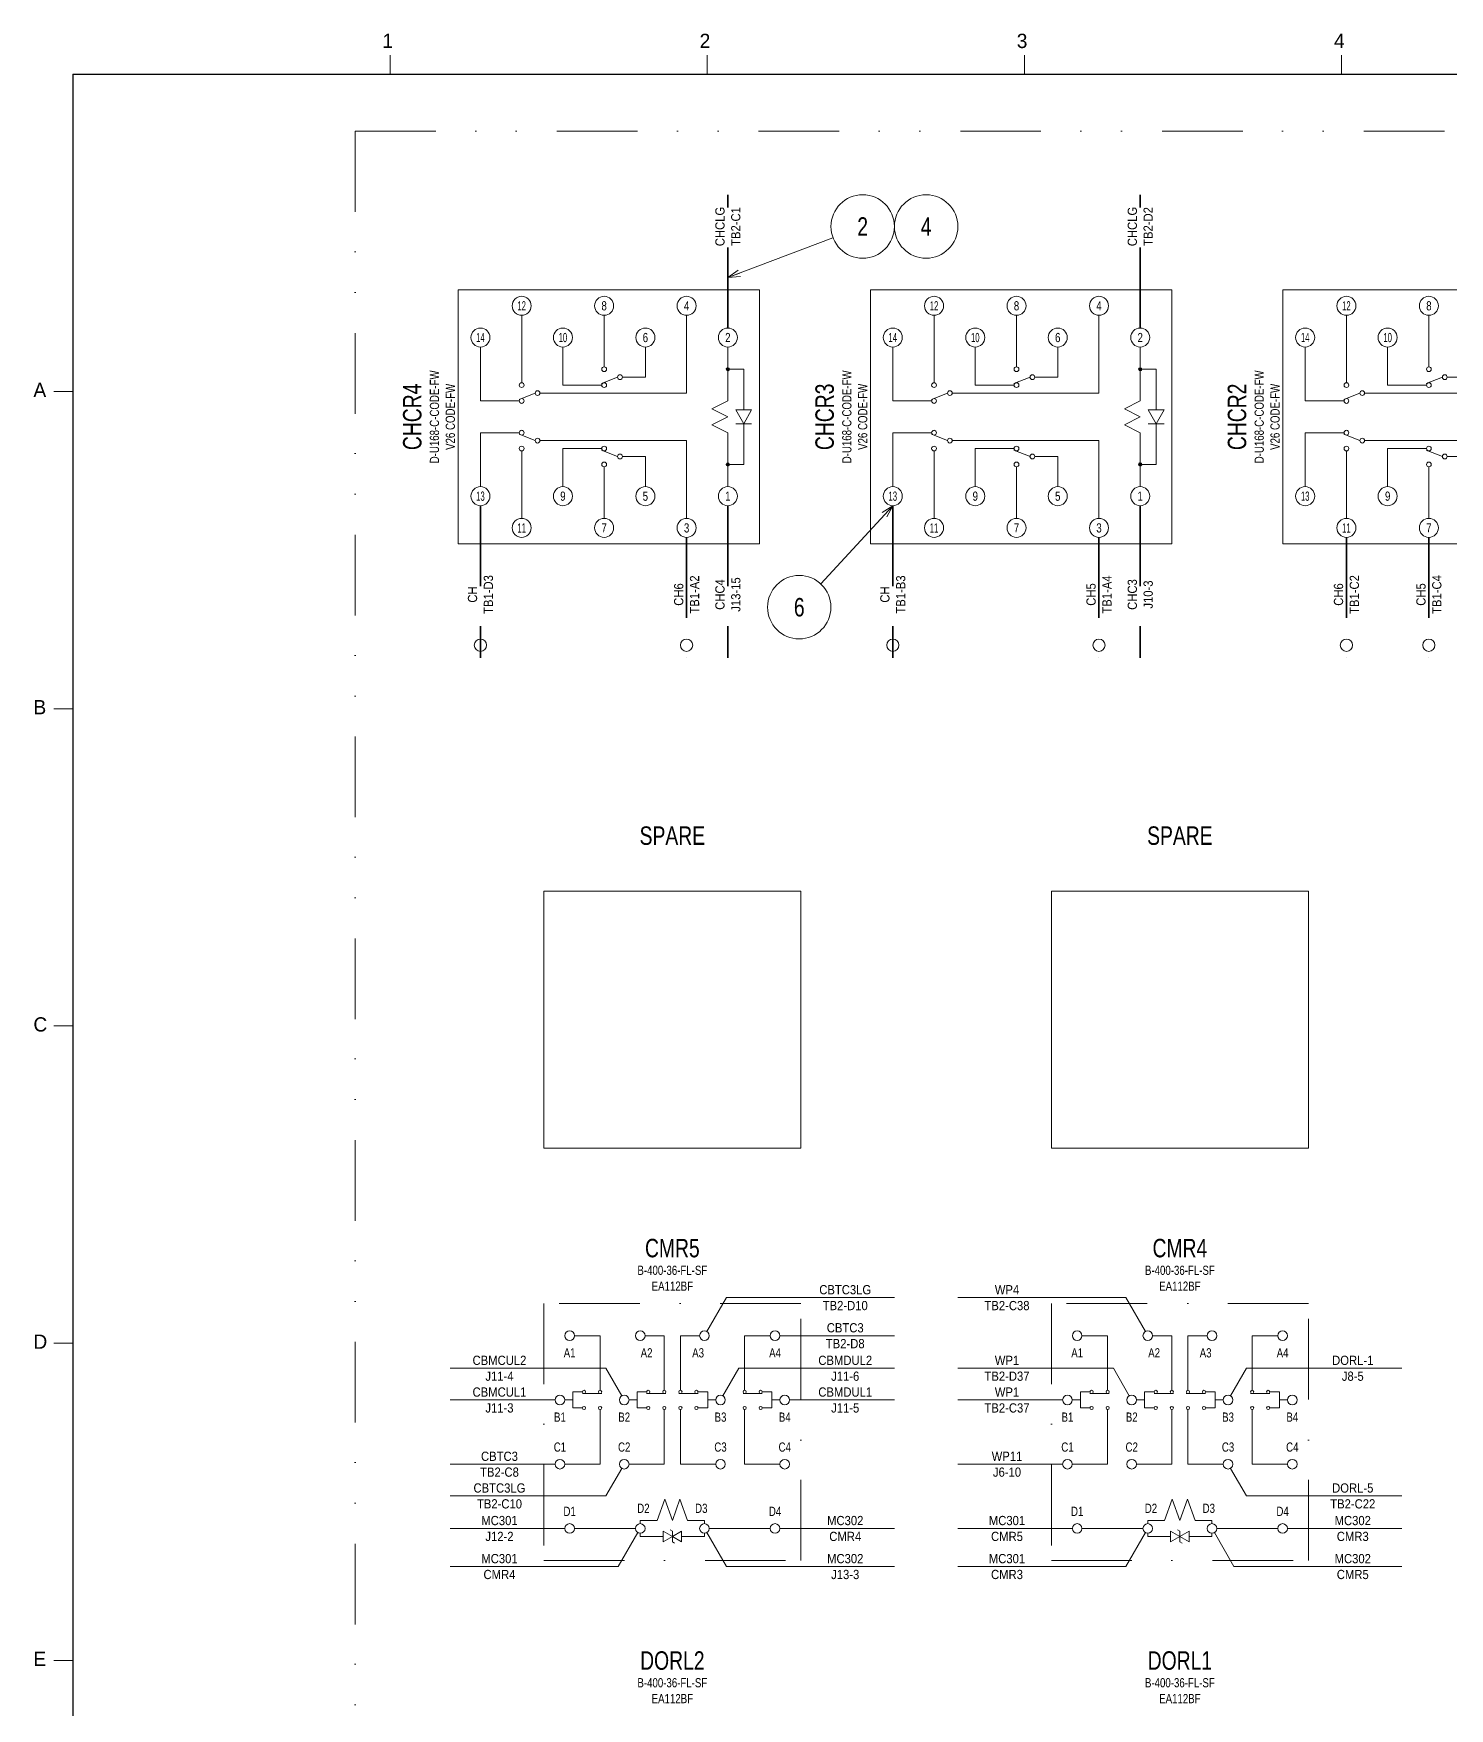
# Model space of a CAD drawing. Header units: millimetres. Extents: x 10 to 821, y 12 to 580.
# Drawn here: x 29.3 to 252.5, y 316.4 to 580.4 of the extents above; entities that cross this region are included whole.
import ezdxf
from ezdxf.enums import TextEntityAlignment as Align

# ---------------------------------------------------------------- set-up
doc = ezdxf.new("R2010")
doc.units = ezdxf.units.MM
for name, pattern in [('DASHDOT', [25.3, 12.7, -6.3, 0, -6.3]), ('DASHED', [19, 12.7, -6.3]), ('DIVIDE', [31.6, 12.7, -6.3, 0, -6.3, 0, -6.3])]:
    doc.linetypes.add(name, pattern=pattern)
for name, color, linetype in [('GR1_02', 7, 'Continuous'), ('GR1_03', 7, 'Continuous'), ('GR1_04', 7, 'Continuous'), ('GR1_14', 7, 'Continuous'), ('GR1_15', 7, 'Continuous'), ('図面枠B6M', 7, 'Continuous')]:
    doc.layers.add(name, color=color, linetype=linetype)
doc.styles.add('HG丸ｺﾞｼｯｸM-PRO', font='')
doc.styles.get('HG丸ｺﾞｼｯｸM-PRO').set_extended_font_data('HG丸ｺﾞｼｯｸM-PRO')
pattern_1 = [(45, (0, 0), (-0.106066017, 0.106066017), [])]

# ---------------------------------------------------------------- blocks, each defined once
blk = doc.blocks.new('BLKF023')
at = {"layer": '図面枠B6M', "color": 4, "linetype": 'Continuous', "lineweight": 13}
for p, q in [((85.5, 577), (85.5, 574)), ((135.5, 577), (135.5, 574)), ((185.5, 577), (185.5, 574)), ((235.5, 577), (235.5, 574)), ((32.5, 524), (35.5, 524)), ((32.5, 474), (35.5, 474)), ((32.5, 424), (35.5, 424)), ((32.5, 374), (35.5, 374)), ((32.5, 324), (35.5, 324))]:
    blk.add_line(p, q, dxfattribs=at)
at = {"layer": '図面枠B6M', "color": 2, "linetype": 'Continuous', "lineweight": 25}
for q in [(35.5, 20), (821, 574)]:
    blk.add_line((35.5, 574), q, dxfattribs=at)
at = {"layer": '図面枠B6M', "color": 4, "linetype": 'Continuous', "lineweight": 13, "style": 'HG丸ｺﾞｼｯｸM-PRO'}
for s, width, p in [('1', 1.003994, (84.29, 577.45)), ('2', 1.003994, (134.3, 577.45)), ('3', 1.003994, (184.29, 577.45)), ('4', 1.003994, (234.29, 577.45)), ('A', 1.002405, (29.29, 522.45)), ('B', 1.004704, (29.29, 472.45)), ('C', 1.001214, (29.29, 422.45)), ('D', 1.002334, (29.29, 372.45)), ('E', 1.001589, (29.29, 322.45))]:
    blk.add_text(s, height=2.25, dxfattribs=dict(at, width=width)).set_placement(p, align=Align.BOTTOM_LEFT)
blk = doc.blocks.new('BLKF102')
at = {"layer": 'GR1_02', "color": 4, "linetype": 'DASHDOT', "lineweight": 13}
for p, q in [((150.25, 380.25), (109.75, 380.25)), ((109.75, 380.25), (109.75, 339.75)), ((150.25, 339.75), (150.25, 380.25)), ((109.75, 339.75), (150.25, 339.75))]:
    blk.add_line(p, q, dxfattribs=at)
at = {"layer": 'GR1_02', "color": 4, "linetype": 'Continuous', "lineweight": 13}
for p, q in [((114.57, 375.19), (118.61, 375.19)), ((118.61, 375.19), (118.61, 366.58)), ((125.7, 375.19), (128.73, 375.19)), ((128.73, 375.19), (128.73, 366.58)), ((134.3, 375.19), (131.27, 375.19)), ((131.27, 375.19), (131.27, 366.58)), ((145.43, 375.19), (141.39, 375.19)), ((141.39, 375.19), (141.39, 366.58)), ((113.04, 365.06), (114.31, 365.06)), ((115.83, 366.33), (114.31, 366.33)), ((114.31, 366.33), (114.31, 363.8)), ((115.83, 366.07), (118.86, 366.07)), ((123.17, 365.06), (124.43, 365.06)), ((125.95, 366.33), (124.43, 366.33)), ((124.43, 366.33), (124.43, 363.8)), ((125.95, 366.07), (128.99, 366.07)), ((134.05, 366.07), (131.01, 366.07)), ((134.05, 366.33), (135.57, 366.33)), ((135.57, 366.33), (135.57, 363.8)), ((136.83, 365.06), (135.57, 365.06)), ((144.18, 366.07), (141.14, 366.07)), ((144.18, 366.33), (145.69, 366.33)), ((145.69, 366.33), (145.69, 363.8)), ((146.96, 365.06), (145.69, 365.06)), ((115.83, 363.8), (114.31, 363.8)), ((118.61, 363.54), (118.61, 354.94)), ((125.95, 363.8), (124.43, 363.8)), ((128.73, 363.54), (128.73, 354.94)), ((131.27, 363.54), (131.27, 354.94)), ((134.05, 363.8), (135.57, 363.8)), ((141.39, 363.54), (141.39, 354.94)), ((144.18, 363.8), (145.69, 363.8)), ((113.04, 354.94), (118.61, 354.94)), ((123.17, 354.94), (128.73, 354.94)), ((136.83, 354.94), (131.27, 354.94)), ((146.96, 354.94), (141.39, 354.94)), ((128.8, 349.42), (127.6, 346.08)), ((130, 346.08), (128.8, 349.42)), ((131.2, 349.42), (130, 346.08)), ((132.4, 346.08), (131.2, 349.42)), ((124.94, 345.57), (124.94, 346.08)), ((124.94, 346.08), (127.6, 346.08)), ((132.4, 346.08), (135.06, 346.08)), ((135.06, 345.57), (135.06, 346.08)), ((114.57, 344.81), (124.18, 344.81)), ((145.43, 344.81), (135.82, 344.81))]:
    blk.add_line(p, q, dxfattribs=at)
for centre, radius in [((113.81, 375.19), 0.759), ((124.94, 375.19), 0.759), ((135.06, 375.19), 0.759), ((146.19, 375.19), 0.759), ((112.28, 365.06), 0.759), ((116.08, 366.33), 0.253), ((118.61, 366.33), 0.253), ((122.41, 365.06), 0.759), ((126.2, 366.33), 0.253), ((128.73, 366.33), 0.253), ((131.27, 366.33), 0.253), ((133.8, 366.33), 0.253), ((137.59, 365.06), 0.759), ((141.39, 366.33), 0.253), ((143.92, 366.33), 0.253), ((147.72, 365.06), 0.759), ((116.08, 363.8), 0.253), ((118.61, 363.8), 0.253), ((126.2, 363.8), 0.253), ((128.73, 363.8), 0.253), ((131.27, 363.8), 0.253), ((133.8, 363.8), 0.253), ((141.39, 363.8), 0.253), ((143.92, 363.8), 0.253), ((112.28, 354.94), 0.759), ((122.41, 354.94), 0.759), ((137.59, 354.94), 0.759), ((147.72, 354.94), 0.759), ((113.81, 344.81), 0.759), ((124.94, 344.81), 0.759), ((135.06, 344.81), 0.759), ((146.19, 344.81), 0.759)]:
    blk.add_circle(centre, radius, dxfattribs=at)
blk = doc.blocks.new('BLKF101')
at = {"layer": 'GR1_02', "color": 4, "linetype": 'Continuous', "lineweight": 13}
blk.add_blockref('BLKF102', (0, 0), dxfattribs=at)
at = {"layer": 'GR1_02', "color": 4, "linetype": 'Continuous', "lineweight": 13, "style": 'HG丸ｺﾞｼｯｸM-PRO'}
for s, width, p in [('A1', 0.78372, (113.81, 372.49)), ('A2', 0.78372, (125.94, 372.49)), ('A3', 0.78372, (134.06, 372.49)), ('A4', 0.78372, (146.19, 372.49)), ('B1', 0.783285, (112.28, 362.36)), ('B2', 0.783285, (122.41, 362.36)), ('B3', 0.783285, (137.59, 362.36)), ('B4', 0.783285, (147.72, 362.36)), ('C1', 0.78334, (112.28, 357.64)), ('C2', 0.78334, (122.41, 357.64)), ('C3', 0.78334, (137.59, 357.64)), ('C4', 0.78334, (147.72, 357.64)), ('D2', 0.784601, (125.44, 347.99)), ('D3', 0.784601, (134.56, 347.99)), ('D1', 0.784601, (113.81, 347.51)), ('D4', 0.784601, (146.19, 347.51))]:
    blk.add_text(s, height=1.455, dxfattribs=dict(at, width=width)).set_placement(p, align=Align.MIDDLE_CENTER)
blk = doc.blocks.new('BLKF110')
at = {"layer": 'GR1_02', "color": 4, "linetype": 'DASHDOT', "lineweight": 13}
for p, q in [((230.25, 380.25), (189.75, 380.25)), ((189.75, 380.25), (189.75, 339.75)), ((230.25, 339.75), (230.25, 380.25)), ((189.75, 339.75), (230.25, 339.75))]:
    blk.add_line(p, q, dxfattribs=at)
at = {"layer": 'GR1_02', "color": 4, "linetype": 'Continuous', "lineweight": 13}
for p, q in [((194.57, 375.19), (198.61, 375.19)), ((198.61, 375.19), (198.61, 366.58)), ((205.7, 375.19), (208.73, 375.19)), ((208.73, 375.19), (208.73, 366.58)), ((214.3, 375.19), (211.27, 375.19)), ((211.27, 375.19), (211.27, 366.58)), ((225.43, 375.19), (221.39, 375.19)), ((221.39, 375.19), (221.39, 366.58)), ((193.04, 365.06), (194.31, 365.06)), ((195.83, 366.33), (194.31, 366.33)), ((194.31, 366.33), (194.31, 363.8)), ((195.83, 366.07), (198.86, 366.07)), ((203.17, 365.06), (204.43, 365.06)), ((205.95, 366.33), (204.43, 366.33)), ((204.43, 366.33), (204.43, 363.8)), ((205.95, 366.07), (208.99, 366.07)), ((214.05, 366.07), (211.01, 366.07)), ((214.05, 366.33), (215.57, 366.33)), ((215.57, 366.33), (215.57, 363.8)), ((216.83, 365.06), (215.57, 365.06)), ((224.18, 366.07), (221.14, 366.07)), ((224.18, 366.33), (225.69, 366.33)), ((225.69, 366.33), (225.69, 363.8)), ((226.96, 365.06), (225.69, 365.06)), ((195.83, 363.8), (194.31, 363.8)), ((198.61, 363.54), (198.61, 354.94)), ((205.95, 363.8), (204.43, 363.8)), ((208.73, 363.54), (208.73, 354.94)), ((211.27, 363.54), (211.27, 354.94)), ((214.05, 363.8), (215.57, 363.8)), ((221.39, 363.54), (221.39, 354.94)), ((224.18, 363.8), (225.69, 363.8)), ((193.04, 354.94), (198.61, 354.94)), ((203.17, 354.94), (208.73, 354.94)), ((216.83, 354.94), (211.27, 354.94)), ((226.96, 354.94), (221.39, 354.94)), ((208.8, 349.42), (207.6, 346.08)), ((210, 346.08), (208.8, 349.42)), ((211.2, 349.42), (210, 346.08)), ((212.4, 346.08), (211.2, 349.42)), ((204.94, 345.57), (204.94, 346.08)), ((204.94, 346.08), (207.6, 346.08)), ((212.4, 346.08), (215.06, 346.08)), ((215.06, 345.57), (215.06, 346.08)), ((194.57, 344.81), (204.18, 344.81)), ((225.43, 344.81), (215.82, 344.81))]:
    blk.add_line(p, q, dxfattribs=at)
for centre, radius in [((193.81, 375.19), 0.759), ((204.94, 375.19), 0.759), ((215.06, 375.19), 0.759), ((226.19, 375.19), 0.759), ((192.28, 365.06), 0.759), ((196.08, 366.33), 0.253), ((198.61, 366.33), 0.253), ((202.41, 365.06), 0.759), ((206.2, 366.33), 0.253), ((208.73, 366.33), 0.253), ((211.27, 366.33), 0.253), ((213.8, 366.33), 0.253), ((217.59, 365.06), 0.759), ((221.39, 366.33), 0.253), ((223.92, 366.33), 0.253), ((227.72, 365.06), 0.759), ((196.08, 363.8), 0.253), ((198.61, 363.8), 0.253), ((206.2, 363.8), 0.253), ((208.73, 363.8), 0.253), ((211.27, 363.8), 0.253), ((213.8, 363.8), 0.253), ((221.39, 363.8), 0.253), ((223.92, 363.8), 0.253), ((192.28, 354.94), 0.759), ((202.41, 354.94), 0.759), ((217.59, 354.94), 0.759), ((227.72, 354.94), 0.759), ((193.81, 344.81), 0.759), ((204.94, 344.81), 0.759), ((215.06, 344.81), 0.759), ((226.19, 344.81), 0.759)]:
    blk.add_circle(centre, radius, dxfattribs=at)
blk = doc.blocks.new('BLKF109')
at = {"layer": 'GR1_02', "color": 4, "linetype": 'Continuous', "lineweight": 13}
blk.add_blockref('BLKF110', (0, 0), dxfattribs=at)
at = {"layer": 'GR1_02', "color": 4, "linetype": 'Continuous', "lineweight": 13, "style": 'HG丸ｺﾞｼｯｸM-PRO'}
for s, width, p in [('A1', 0.78372, (193.81, 372.49)), ('A2', 0.78372, (205.94, 372.49)), ('A3', 0.78372, (214.06, 372.49)), ('A4', 0.78372, (226.19, 372.49)), ('B1', 0.783285, (192.28, 362.36)), ('B2', 0.783285, (202.41, 362.36)), ('B3', 0.783285, (217.59, 362.36)), ('B4', 0.783285, (227.72, 362.36)), ('C1', 0.78334, (192.28, 357.64)), ('C2', 0.78334, (202.41, 357.64)), ('C3', 0.78334, (217.59, 357.64)), ('C4', 0.78334, (227.72, 357.64)), ('D2', 0.784601, (205.44, 347.99)), ('D3', 0.784601, (214.56, 347.99)), ('D1', 0.784601, (193.81, 347.51)), ('D4', 0.784601, (226.19, 347.51))]:
    blk.add_text(s, height=1.455, dxfattribs=dict(at, width=width)).set_placement(p, align=Align.MIDDLE_CENTER)
blk = doc.blocks.new('BLKF112')
at = {"layer": 'GR1_02', "color": 4, "linetype": 'Continuous', "lineweight": 13}
for p, q in [((208.54, 342.68), (208.54, 344.37)), ((210, 343.52), (208.54, 344.37)), ((208.54, 342.68), (210, 343.52)), ((210, 344.37), (209.65, 344.57)), ((210, 343.52), (211.46, 344.37)), ((210, 342.68), (210, 344.37)), ((210, 342.68), (210, 344.37)), ((211.46, 342.68), (210, 343.52)), ((211.46, 342.68), (211.46, 344.37)), ((210, 342.68), (210.35, 342.48))]:
    blk.add_line(p, q, dxfattribs=at)
blk = doc.blocks.new('BLKF111')
at = {"layer": 'GR1_02', "color": 4, "linetype": 'Continuous', "lineweight": 13}
for p, q in [((204.94, 344.05), (204.94, 343.55)), ((204.94, 343.55), (208.54, 343.55)), ((211.46, 343.55), (213.17, 343.55)), ((212.4, 343.55), (215.06, 343.55)), ((215.06, 344.05), (215.06, 343.55))]:
    blk.add_line(p, q, dxfattribs=at)
blk.add_blockref('BLKF112', (0, 0), dxfattribs=at)
blk = doc.blocks.new('BLKF120')
at = {"layer": 'GR1_02', "color": 4, "linetype": 'Continuous', "lineweight": 13}
for p, q in [((208.54, 342.68), (208.54, 344.37)), ((210, 343.52), (208.54, 344.37)), ((208.54, 342.68), (210, 343.52)), ((210, 344.37), (209.65, 344.57)), ((210, 343.52), (211.46, 344.37)), ((210, 342.68), (210, 344.37)), ((210, 342.68), (210, 344.37)), ((211.46, 342.68), (210, 343.52)), ((211.46, 342.68), (211.46, 344.37)), ((210, 342.68), (210.35, 342.48))]:
    blk.add_line(p, q, dxfattribs=at)
blk = doc.blocks.new('BLKF119')
at = {"layer": 'GR1_02', "color": 4, "linetype": 'Continuous', "lineweight": 13}
for p, q in [((204.94, 344.05), (204.94, 343.55)), ((204.94, 343.55), (208.54, 343.55)), ((211.46, 343.55), (213.17, 343.55)), ((212.4, 343.55), (215.06, 343.55)), ((215.06, 344.05), (215.06, 343.55))]:
    blk.add_line(p, q, dxfattribs=at)
blk.add_blockref('BLKF120', (0, 0), dxfattribs=at)
blk = doc.blocks.new('BLKF126')
at = {"layer": 'GR1_02', "color": 4, "linetype": 'Continuous', "lineweight": 13}
for p, q in [((128.54, 342.68), (128.54, 344.37)), ((130, 343.52), (128.54, 344.37)), ((128.54, 342.68), (130, 343.52)), ((130, 344.37), (129.65, 344.57)), ((130, 343.52), (131.46, 344.37)), ((130, 342.68), (130, 344.37)), ((130, 342.68), (130, 344.37)), ((131.46, 342.68), (130, 343.52)), ((131.46, 342.68), (131.46, 344.37)), ((130, 342.68), (130.35, 342.48))]:
    blk.add_line(p, q, dxfattribs=at)
blk = doc.blocks.new('BLKF125')
at = {"layer": 'GR1_02', "color": 4, "linetype": 'Continuous', "lineweight": 13}
for p, q in [((124.94, 344.05), (124.94, 343.55)), ((124.94, 343.55), (128.54, 343.55)), ((131.46, 343.55), (133.17, 343.55)), ((132.4, 343.55), (135.06, 343.55)), ((135.06, 344.05), (135.06, 343.55))]:
    blk.add_line(p, q, dxfattribs=at)
blk.add_blockref('BLKF126', (0, 0), dxfattribs=at)
blk = doc.blocks.new('BLKF133')
at = {"layer": 'GR1_02', "linetype": 'Continuous', "lineweight": 13}
h = blk.add_hatch(dxfattribs=at)
h.set_pattern_fill('_USER', color=4, scale=0.15, angle=45, style=0, pattern_type=0)
h.set_pattern_definition(pattern_1)
edge = h.paths.add_edge_path(flags=0)
edge.add_arc((203.75, 527.5), 0.25, 0, 360, ccw=False)
h = blk.add_hatch(dxfattribs=at)
h.set_pattern_fill('_USER', color=4, scale=0.15, angle=45, style=0, pattern_type=0)
h.set_pattern_definition(pattern_1)
edge = h.paths.add_edge_path(flags=0)
edge.add_arc((203.75, 512.5), 0.25, 0, 360, ccw=False)
at = {"layer": 'GR1_02', "color": 4, "linetype": 'Continuous', "lineweight": 13}
for p, q in [((161.25, 540), (208.75, 540)), ((161.25, 500), (161.25, 540)), ((208.75, 540), (208.75, 500)), ((171.25, 536), (171.25, 525.38)), ((184.25, 536), (184.25, 527.88)), ((197.25, 536), (197.25, 523.75)), ((164.75, 531), (164.75, 522.5)), ((177.75, 531), (177.75, 525)), ((190.75, 531), (190.75, 526.25)), ((203.75, 531), (203.75, 522.5)), ((186.38, 526.25), (183.84, 525.24)), ((190.75, 526.25), (187.12, 526.25)), ((206.25, 527.5), (203.75, 527.5)), ((206.25, 527.5), (206.25, 521.08)), ((173.38, 523.75), (170.84, 522.74)), ((197.25, 523.75), (174.12, 523.75)), ((183.88, 525), (177.75, 525)), ((170.88, 522.5), (164.75, 522.5)), ((203.75, 522.5), (201.25, 521.25)), ((201.25, 521.25), (203.75, 520)), ((207.5, 521.08), (205, 521.08)), ((206.25, 518.92), (205, 521.08)), ((207.5, 521.08), (206.25, 518.92)), ((164.75, 517.5), (164.75, 509)), ((170.88, 517.5), (164.75, 517.5)), ((203.75, 520), (201.25, 518.75)), ((201.25, 518.75), (203.75, 517.5)), ((203.75, 517.5), (203.75, 509)), ((207.5, 518.92), (205, 518.92)), ((206.25, 518.92), (206.25, 512.5)), ((173.38, 516.25), (170.84, 517.26)), ((197.25, 516.25), (174.12, 516.25)), ((183.88, 515), (177.75, 515)), ((177.75, 515), (177.75, 509)), ((186.38, 513.75), (183.84, 514.76)), ((197.25, 504), (197.25, 516.25)), ((171.25, 514.63), (171.25, 504)), ((184.25, 504), (184.25, 512.13)), ((190.75, 513.75), (187.12, 513.75)), ((190.75, 509), (190.75, 513.75)), ((206.25, 512.5), (203.75, 512.5)), ((208.75, 500), (161.25, 500))]:
    blk.add_line(p, q, dxfattribs=at)
for centre, radius in [((171.25, 537.5), 1.5), ((184.25, 537.5), 1.5), ((197.25, 537.5), 1.5), ((164.75, 532.5), 1.5), ((177.75, 532.5), 1.5), ((190.75, 532.5), 1.5), ((203.75, 532.5), 1.5), ((171.25, 525), 0.375), ((184.25, 527.5), 0.375), ((184.25, 525), 0.375), ((186.75, 526.25), 0.375), ((203.75, 527.5), 0.25), ((171.25, 522.5), 0.375), ((173.75, 523.75), 0.375), ((171.25, 517.5), 0.375), ((171.25, 515), 0.375), ((173.75, 516.25), 0.375), ((184.25, 515), 0.375), ((184.25, 512.5), 0.375), ((186.75, 513.75), 0.375), ((203.75, 512.5), 0.25), ((164.75, 507.5), 1.5), ((177.75, 507.5), 1.5), ((190.75, 507.5), 1.5), ((203.75, 507.5), 1.5), ((171.25, 502.5), 1.5), ((184.25, 502.5), 1.5), ((197.25, 502.5), 1.5)]:
    blk.add_circle(centre, radius, dxfattribs=at)
at = {"layer": 'GR1_02', "color": 4, "linetype": 'Continuous', "lineweight": 13, "style": 'HG丸ｺﾞｼｯｸM-PRO'}
for s, height, width, p in [('12', 1.455, 0.619953, (171.25, 537.5)), ('8', 1.45, 0.784542, (184.25, 537.5)), ('4', 1.45, 0.784542, (197.25, 537.5)), ('10', 1.455, 0.619953, (177.75, 532.5)), ('6', 1.45, 0.784542, (190.75, 532.5)), ('2', 1.45, 0.784542, (203.75, 532.5)), ('14', 1.455, 0.619953, (164.75, 532.5)), ('13', 1.455, 0.619953, (164.75, 507.5)), ('9', 1.45, 0.784542, (177.75, 507.5)), ('5', 1.45, 0.784542, (190.75, 507.5)), ('1', 1.45, 0.784542, (203.75, 507.5)), ('11', 1.455, 0.619953, (171.25, 502.5)), ('7', 1.45, 0.784542, (184.25, 502.5)), ('3', 1.45, 0.784542, (197.25, 502.5))]:
    blk.add_text(s, height=height, rotation=360, dxfattribs=dict(at, width=width)).set_placement(p, align=Align.MIDDLE_CENTER)
blk = doc.blocks.new('BLKF134')
at = {"layer": 'GR1_02', "linetype": 'Continuous', "lineweight": 13}
h = blk.add_hatch(dxfattribs=at)
h.set_pattern_fill('_USER', color=4, scale=0.15, angle=45, style=0, pattern_type=0)
h.set_pattern_definition(pattern_1)
edge = h.paths.add_edge_path(flags=0)
edge.add_arc((268.75, 527.5), 0.25, 0, 360, ccw=False)
h = blk.add_hatch(dxfattribs=at)
h.set_pattern_fill('_USER', color=4, scale=0.15, angle=45, style=0, pattern_type=0)
h.set_pattern_definition(pattern_1)
edge = h.paths.add_edge_path(flags=0)
edge.add_arc((268.75, 512.5), 0.25, 0, 360, ccw=False)
at = {"layer": 'GR1_02', "color": 4, "linetype": 'Continuous', "lineweight": 13}
for p, q in [((226.25, 540), (273.75, 540)), ((226.25, 500), (226.25, 540)), ((273.75, 540), (273.75, 500)), ((236.25, 536), (236.25, 525.38)), ((249.25, 536), (249.25, 527.88)), ((262.25, 536), (262.25, 523.75)), ((229.75, 531), (229.75, 522.5)), ((242.75, 531), (242.75, 525)), ((255.75, 531), (255.75, 526.25)), ((268.75, 531), (268.75, 522.5)), ((251.38, 526.25), (248.84, 525.24)), ((255.75, 526.25), (252.12, 526.25)), ((271.25, 527.5), (268.75, 527.5)), ((271.25, 527.5), (271.25, 521.08)), ((238.38, 523.75), (235.84, 522.74)), ((262.25, 523.75), (239.12, 523.75)), ((248.88, 525), (242.75, 525)), ((235.88, 522.5), (229.75, 522.5)), ((268.75, 522.5), (266.25, 521.25)), ((266.25, 521.25), (268.75, 520)), ((272.5, 521.08), (270, 521.08)), ((271.25, 518.92), (270, 521.08)), ((272.5, 521.08), (271.25, 518.92)), ((229.75, 517.5), (229.75, 509)), ((235.88, 517.5), (229.75, 517.5)), ((268.75, 520), (266.25, 518.75)), ((266.25, 518.75), (268.75, 517.5)), ((268.75, 517.5), (268.75, 509)), ((272.5, 518.92), (270, 518.92)), ((271.25, 518.92), (271.25, 512.5)), ((238.38, 516.25), (235.84, 517.26)), ((262.25, 516.25), (239.12, 516.25)), ((248.88, 515), (242.75, 515)), ((242.75, 515), (242.75, 509)), ((251.38, 513.75), (248.84, 514.76)), ((262.25, 504), (262.25, 516.25)), ((236.25, 514.63), (236.25, 504)), ((249.25, 504), (249.25, 512.13)), ((255.75, 513.75), (252.12, 513.75)), ((255.75, 509), (255.75, 513.75)), ((271.25, 512.5), (268.75, 512.5)), ((273.75, 500), (226.25, 500))]:
    blk.add_line(p, q, dxfattribs=at)
for centre, radius in [((236.25, 537.5), 1.5), ((249.25, 537.5), 1.5), ((262.25, 537.5), 1.5), ((229.75, 532.5), 1.5), ((242.75, 532.5), 1.5), ((255.75, 532.5), 1.5), ((268.75, 532.5), 1.5), ((236.25, 525), 0.375), ((249.25, 527.5), 0.375), ((249.25, 525), 0.375), ((251.75, 526.25), 0.375), ((268.75, 527.5), 0.25), ((236.25, 522.5), 0.375), ((238.75, 523.75), 0.375), ((236.25, 517.5), 0.375), ((236.25, 515), 0.375), ((238.75, 516.25), 0.375), ((249.25, 515), 0.375), ((249.25, 512.5), 0.375), ((251.75, 513.75), 0.375), ((268.75, 512.5), 0.25), ((229.75, 507.5), 1.5), ((242.75, 507.5), 1.5), ((255.75, 507.5), 1.5), ((268.75, 507.5), 1.5), ((236.25, 502.5), 1.5), ((249.25, 502.5), 1.5), ((262.25, 502.5), 1.5)]:
    blk.add_circle(centre, radius, dxfattribs=at)
at = {"layer": 'GR1_02', "color": 4, "linetype": 'Continuous', "lineweight": 13, "style": 'HG丸ｺﾞｼｯｸM-PRO'}
for s, height, width, p in [('12', 1.455, 0.619953, (236.25, 537.5)), ('8', 1.45, 0.784542, (249.25, 537.5)), ('4', 1.45, 0.784542, (262.25, 537.5)), ('10', 1.455, 0.619953, (242.75, 532.5)), ('6', 1.45, 0.784542, (255.75, 532.5)), ('2', 1.45, 0.784542, (268.75, 532.5)), ('14', 1.455, 0.619953, (229.75, 532.5)), ('13', 1.455, 0.619953, (229.75, 507.5)), ('9', 1.45, 0.784542, (242.75, 507.5)), ('5', 1.45, 0.784542, (255.75, 507.5)), ('1', 1.45, 0.784542, (268.75, 507.5)), ('11', 1.455, 0.619953, (236.25, 502.5)), ('7', 1.45, 0.784542, (249.25, 502.5)), ('3', 1.45, 0.784542, (262.25, 502.5))]:
    blk.add_text(s, height=height, rotation=360, dxfattribs=dict(at, width=width)).set_placement(p, align=Align.MIDDLE_CENTER)
blk = doc.blocks.new('BLKF139')
at = {"layer": 'GR1_02', "color": 4, "linetype": 'Continuous', "lineweight": 13}
for p, q in [((150.25, 445.25), (109.75, 445.25)), ((109.75, 445.25), (109.75, 404.75)), ((150.25, 404.75), (150.25, 445.25)), ((109.75, 404.75), (150.25, 404.75))]:
    blk.add_line(p, q, dxfattribs=at)
blk = doc.blocks.new('BLKF143')
at = {"layer": 'GR1_02', "color": 4, "linetype": 'Continuous', "lineweight": 13}
for p, q in [((230.25, 445.25), (189.75, 445.25)), ((189.75, 445.25), (189.75, 404.75)), ((230.25, 404.75), (230.25, 445.25)), ((189.75, 404.75), (230.25, 404.75))]:
    blk.add_line(p, q, dxfattribs=at)
blk = doc.blocks.new('BLKF162')
at = {"layer": 'GR1_02', "linetype": 'Continuous', "lineweight": 13}
h = blk.add_hatch(dxfattribs=at)
h.set_pattern_fill('_USER', color=4, scale=0.15, angle=45, style=0, pattern_type=0)
h.set_pattern_definition(pattern_1)
edge = h.paths.add_edge_path(flags=0)
edge.add_arc((138.75, 527.5), 0.25, 0, 360, ccw=False)
h = blk.add_hatch(dxfattribs=at)
h.set_pattern_fill('_USER', color=4, scale=0.15, angle=45, style=0, pattern_type=0)
h.set_pattern_definition(pattern_1)
edge = h.paths.add_edge_path(flags=0)
edge.add_arc((138.75, 512.5), 0.25, 0, 360, ccw=False)
at = {"layer": 'GR1_02', "color": 4, "linetype": 'Continuous', "lineweight": 13}
for p, q in [((96.25, 540), (143.75, 540)), ((96.25, 500), (96.25, 540)), ((143.75, 540), (143.75, 500)), ((106.25, 536), (106.25, 525.38)), ((119.25, 536), (119.25, 527.88)), ((132.25, 536), (132.25, 523.75)), ((99.75, 531), (99.75, 522.5)), ((112.75, 531), (112.75, 525)), ((125.75, 531), (125.75, 526.25)), ((138.75, 531), (138.75, 522.5)), ((121.38, 526.25), (118.84, 525.24)), ((125.75, 526.25), (122.12, 526.25)), ((141.25, 527.5), (138.75, 527.5)), ((141.25, 527.5), (141.25, 521.08)), ((108.38, 523.75), (105.84, 522.74)), ((132.25, 523.75), (109.12, 523.75)), ((118.88, 525), (112.75, 525)), ((105.88, 522.5), (99.75, 522.5)), ((138.75, 522.5), (136.25, 521.25)), ((136.25, 521.25), (138.75, 520)), ((142.5, 521.08), (140, 521.08)), ((141.25, 518.92), (140, 521.08)), ((142.5, 521.08), (141.25, 518.92)), ((99.75, 517.5), (99.75, 509)), ((105.88, 517.5), (99.75, 517.5)), ((138.75, 520), (136.25, 518.75)), ((136.25, 518.75), (138.75, 517.5)), ((138.75, 517.5), (138.75, 509)), ((142.5, 518.92), (140, 518.92)), ((141.25, 518.92), (141.25, 512.5)), ((108.38, 516.25), (105.84, 517.26)), ((132.25, 516.25), (109.12, 516.25)), ((118.88, 515), (112.75, 515)), ((112.75, 515), (112.75, 509)), ((121.38, 513.75), (118.84, 514.76)), ((132.25, 504), (132.25, 516.25)), ((106.25, 514.63), (106.25, 504)), ((119.25, 504), (119.25, 512.13)), ((125.75, 513.75), (122.12, 513.75)), ((125.75, 509), (125.75, 513.75)), ((141.25, 512.5), (138.75, 512.5)), ((143.75, 500), (96.25, 500))]:
    blk.add_line(p, q, dxfattribs=at)
for centre, radius in [((106.25, 537.5), 1.5), ((119.25, 537.5), 1.5), ((132.25, 537.5), 1.5), ((99.75, 532.5), 1.5), ((112.75, 532.5), 1.5), ((125.75, 532.5), 1.5), ((138.75, 532.5), 1.5), ((106.25, 525), 0.375), ((119.25, 527.5), 0.375), ((119.25, 525), 0.375), ((121.75, 526.25), 0.375), ((138.75, 527.5), 0.25), ((106.25, 522.5), 0.375), ((108.75, 523.75), 0.375), ((106.25, 517.5), 0.375), ((106.25, 515), 0.375), ((108.75, 516.25), 0.375), ((119.25, 515), 0.375), ((119.25, 512.5), 0.375), ((121.75, 513.75), 0.375), ((138.75, 512.5), 0.25), ((99.75, 507.5), 1.5), ((112.75, 507.5), 1.5), ((125.75, 507.5), 1.5), ((138.75, 507.5), 1.5), ((106.25, 502.5), 1.5), ((119.25, 502.5), 1.5), ((132.25, 502.5), 1.5)]:
    blk.add_circle(centre, radius, dxfattribs=at)
at = {"layer": 'GR1_02', "color": 4, "linetype": 'Continuous', "lineweight": 13, "style": 'HG丸ｺﾞｼｯｸM-PRO'}
for s, height, width, p in [('12', 1.455, 0.619953, (106.25, 537.5)), ('8', 1.45, 0.784542, (119.25, 537.5)), ('4', 1.45, 0.784542, (132.25, 537.5)), ('10', 1.455, 0.619953, (112.75, 532.5)), ('6', 1.45, 0.784542, (125.75, 532.5)), ('2', 1.45, 0.784542, (138.75, 532.5)), ('14', 1.455, 0.619953, (99.75, 532.5)), ('13', 1.455, 0.619953, (99.75, 507.5)), ('9', 1.45, 0.784542, (112.75, 507.5)), ('5', 1.45, 0.784542, (125.75, 507.5)), ('1', 1.45, 0.784542, (138.75, 507.5)), ('11', 1.455, 0.619953, (106.25, 502.5)), ('7', 1.45, 0.784542, (119.25, 502.5)), ('3', 1.45, 0.784542, (132.25, 502.5))]:
    blk.add_text(s, height=height, rotation=360, dxfattribs=dict(at, width=width)).set_placement(p, align=Align.MIDDLE_CENTER)
blk = doc.blocks.new('FXTIP_ARROW_S')
at = {"color": 0, "linetype": 'Continuous', "lineweight": -2}
for q in [(-1, 0), (-0.97, 0.26), (-0.97, -0.26)]:
    blk.add_line((0, 0), q, dxfattribs=at)
blk = doc.blocks.new('BLKF224')
at = {"layer": 'GR1_14', "color": 4, "linetype": 'DIVIDE', "lineweight": 13}
for q in [(80, 35), (495, 565)]:
    blk.add_line((80, 565), q, dxfattribs=at)

msp = doc.modelspace()

# ---------------------------------------------------------------- linework, layer by layer
at = {"layer": 'GR1_03', "color": 3, "linetype": 'DASHED', "lineweight": 35}
for p, q in [((138.75, 534), (138.75, 555)), ((203.75, 534), (203.75, 555)), ((99.75, 506), (99.75, 482)), ((138.75, 506), (138.75, 482)), ((164.75, 506), (164.75, 482)), ((203.75, 506), (203.75, 482)), ((132.25, 501), (132.25, 482)), ((197.25, 501), (197.25, 482)), ((236.25, 501), (236.25, 482)), ((249.25, 501), (249.25, 482))]:
    msp.add_line(p, q, dxfattribs=at)
at = {"layer": 'GR1_03', "color": 4, "linetype": 'Continuous', "lineweight": 13}
for p, q in [((135.44, 375.85), (138.53, 381.19)), ((165, 381.19), (138.53, 381.19)), ((175, 381.19), (201.47, 381.19)), ((204.56, 375.85), (201.47, 381.19)), ((165, 375.19), (146.95, 375.19)), ((95, 370.06), (119.52, 370.06)), ((122.03, 365.72), (119.52, 370.06)), ((137.97, 365.72), (140.48, 370.06)), ((165, 370.06), (140.48, 370.06)), ((175, 370.06), (199.52, 370.06)), ((202.03, 365.72), (199.52, 370.06)), ((217.97, 365.72), (220.48, 370.06)), ((245, 370.06), (220.48, 370.06)), ((95, 365.06), (111.52, 365.06)), ((165, 365.06), (148.48, 365.06)), ((175, 365.06), (191.52, 365.06)), ((95, 354.94), (111.52, 354.94)), ((122.03, 354.28), (119.52, 349.94)), ((175, 354.94), (191.52, 354.94)), ((217.97, 354.28), (220.48, 349.94)), ((95, 349.94), (119.52, 349.94)), ((245, 349.94), (220.48, 349.94)), ((95, 344.81), (113.05, 344.81)), ((124.56, 344.15), (121.47, 338.81)), ((135.44, 344.15), (138.53, 338.81)), ((165, 344.81), (146.95, 344.81)), ((175, 344.81), (193.05, 344.81)), ((204.56, 344.15), (201.47, 338.81)), ((215.44, 344.15), (218.53, 338.81)), ((245, 344.81), (226.95, 344.81)), ((95, 338.81), (121.47, 338.81)), ((165, 338.81), (138.53, 338.81)), ((175, 338.81), (201.47, 338.81)), ((245, 338.81), (218.53, 338.81))]:
    msp.add_line(p, q, dxfattribs=at)
for centre in [(99.75, 484), (132.25, 484), (164.75, 484), (197.25, 484), (236.25, 484), (249.25, 484)]:
    msp.add_circle(centre, 0.963, dxfattribs=at)
at = {"layer": 'GR1_15', "color": 6, "linetype": 'Continuous', "lineweight": 13}
for p, q in [((138.75, 541.94), (155.32, 548.23)), ((164.75, 506), (153.39, 493.68))]:
    msp.add_line(p, q, dxfattribs=at)
for centre in [(160, 550), (170, 550), (150, 490)]:
    msp.add_circle(centre, 5, dxfattribs=at)

# ---------------------------------------------------------------- block references
at = {"layer": 'GR1_02', "color": 4, "linetype": 'Continuous', "lineweight": 13}
for name in ['BLKF162', 'BLKF133', 'BLKF134', 'BLKF139', 'BLKF143', 'BLKF101', 'BLKF109', 'BLKF125', 'BLKF111', 'BLKF119']:
    msp.add_blockref(name, (0, 0), dxfattribs=at)
at = {"layer": 'GR1_14', "color": 4, "linetype": 'DIVIDE', "lineweight": 13}
msp.add_blockref('BLKF224', (0, 0), dxfattribs=at)
at = {"layer": 'GR1_15', "color": 6, "linetype": 'Continuous', "lineweight": 13, "xscale": 2, "yscale": 2}
for p, rotation in [((138.75, 541.94), 200.7598404002192), ((164.75, 506), 47.32781508904195)]:
    msp.add_blockref('FXTIP_ARROW_S', p, dxfattribs=dict(at, rotation=rotation))
at = {"layer": '図面枠B6M', "color": 4, "linetype": 'Continuous', "lineweight": 13}
msp.add_blockref('BLKF023', (0, 0), dxfattribs=at)

# ---------------------------------------------------------------- texts
at = {"layer": 'GR1_02', "color": 3, "linetype": 'Continuous', "lineweight": 35, "style": 'HG丸ｺﾞｼｯｸM-PRO'}
for s, height, width, p in [('D-U168-C-CODE-FW', 1.4545, 0.783202, (92.5, 520)), ('D-U168-C-CODE-FW', 1.4545, 0.783202, (157.5, 520)), ('D-U168-C-CODE-FW', 1.4545, 0.783202, (222.5, 520)), ('CHCR4', 2.909, 0.782403, (89, 520)), ('V26 CODE-FW', 1.4545, 0.783747, (95, 520)), ('CHCR3', 2.909, 0.782403, (154, 520)), ('V26 CODE-FW', 1.4545, 0.783747, (160, 520)), ('CHCR2', 2.909, 0.782403, (219, 520)), ('V26 CODE-FW', 1.4545, 0.783747, (225, 520))]:
    msp.add_text(s, height=height, rotation=90, dxfattribs=dict(at, width=width)).set_placement(p, align=Align.MIDDLE_CENTER)
at = {"layer": 'GR1_02', "color": 4, "linetype": 'Continuous', "lineweight": 13, "style": 'HG丸ｺﾞｼｯｸM-PRO'}
for s, height, width, p in [('SPARE', 2.909, 0.782822, (130, 454)), ('SPARE', 2.909, 0.782822, (210, 454)), ('CMR5', 2.909, 0.782484, (130, 389)), ('CMR4', 2.909, 0.782484, (210, 389)), ('B-400-36-FL-SF', 1.4545, 0.782932, (130, 385.5)), ('B-400-36-FL-SF', 1.4545, 0.782932, (210, 385.5)), ('EA112BF', 1.455, 0.783795, (130, 383)), ('EA112BF', 1.455, 0.783795, (210, 383)), ('DORL2', 2.909, 0.783194, (130, 324)), ('DORL1', 2.909, 0.783194, (210, 324)), ('B-400-36-FL-SF', 1.4545, 0.782932, (130, 320.5)), ('B-400-36-FL-SF', 1.4545, 0.782932, (210, 320.5)), ('EA112BF', 1.455, 0.783795, (130, 318)), ('EA112BF', 1.455, 0.783795, (210, 318))]:
    msp.add_text(s, height=height, dxfattribs=dict(at, width=width)).set_placement(p, align=Align.MIDDLE_CENTER)
at = {"layer": 'GR1_04', "color": 3, "linetype": 'Continuous', "lineweight": 35, "style": 'HG丸ｺﾞｼｯｸM-PRO'}
for s, rotation, width, p in [('CHCLG', 90, 0.911893, (137.5, 550)), ('TB2-C1', 90, 0.911982, (140, 550)), ('CHCLG', 90, 0.911893, (202.5, 550)), ('TB2-D2', 90, 0.91173, (205, 550)), ('TB1-D3', 90, 0.91173, (101, 492)), ('CH6', 90, 0.911744, (131, 492)), ('TB1-A2', 90, 0.912001, (133.5, 492)), ('CHC4', 90, 0.911949, (137.5, 492)), ('J13-15', 90, 0.910841, (140, 492)), ('TB1-B3', 90, 0.911945, (166, 492)), ('CH5', 90, 0.911744, (196, 492)), ('TB1-A4', 90, 0.912001, (198.5, 492)), ('CHC3', 90, 0.911949, (202.5, 492)), ('J10-3', 90, 0.910866, (205, 492)), ('CH6', 90, 0.911744, (235, 492)), ('TB1-C2', 90, 0.911982, (237.5, 492)), ('CH5', 90, 0.911744, (248, 492)), ('TB1-C4', 90, 0.911982, (250.5, 492)), ('CH', 90, 0.912217, (98.5, 492)), ('CH', 90, 0.912217, (163.5, 492)), ('CBTC3LG', 360, 0.912073, (157.25, 382.44)), ('CBTC3', 360, 0.912418, (157.25, 376.44)), ('CBMDUL2', 360, 0.912199, (157.25, 371.31)), ('DORL-1', 360, 0.911713, (237.25, 371.31)), ('CBMDUL1', 360, 0.912199, (157.25, 366.31)), ('DORL-5', 360, 0.911713, (237.25, 351.19)), ('MC302', 360, 0.911936, (157.25, 346.06)), ('MC302', 360, 0.911936, (237.25, 346.06)), ('CMR4', 360, 0.913112, (157.25, 343.56)), ('CMR3', 360, 0.913112, (237.25, 343.56)), ('MC302', 360, 0.911936, (157.25, 340.06)), ('MC302', 360, 0.911936, (237.25, 340.06)), ('J13-3', 360, 0.910866, (157.25, 337.56)), ('CMR5', 360, 0.913112, (237.25, 337.56))]:
    msp.add_text(s, height=1.455, rotation=rotation, dxfattribs=dict(at, width=width)).set_placement(p, align=Align.MIDDLE_CENTER)
for s, width, p in [('WP4', 0.911153, (182.75, 382.44)), ('TB2-D10', 0.911582, (157.25, 379.94)), ('TB2-C38', 0.911795, (182.75, 379.94)), ('TB2-D8', 0.91173, (157.25, 373.94)), ('CBMCUL2', 0.912397, (102.75, 371.31)), ('WP1', 0.911153, (182.75, 371.31)), ('CBMCUL1', 0.912397, (102.75, 366.31)), ('J11-4', 0.910866, (102.75, 368.81)), ('J11-6', 0.910866, (157.25, 368.81)), ('TB2-D37', 0.911582, (182.75, 368.81)), ('WP1', 0.911153, (182.75, 366.31)), ('J8-5', 0.910905, (237.25, 368.81)), ('J11-3', 0.910866, (102.75, 363.81)), ('J11-5', 0.910866, (157.25, 363.81)), ('TB2-C37', 0.911795, (182.75, 363.81)), ('CBTC3', 0.912418, (102.75, 356.19)), ('WP11', 0.911053, (182.75, 356.19)), ('TB2-C8', 0.911982, (102.75, 353.69)), ('J6-10', 0.910866, (182.75, 353.69)), ('CBTC3LG', 0.912073, (102.75, 351.19)), ('TB2-C10', 0.911795, (102.75, 348.69)), ('TB2-C22', 0.911795, (237.25, 348.69)), ('MC301', 0.911936, (102.75, 346.06)), ('MC301', 0.911936, (182.75, 346.06)), ('J12-2', 0.910866, (102.75, 343.56)), ('CMR5', 0.913112, (182.75, 343.56)), ('MC301', 0.911936, (102.75, 340.06)), ('MC301', 0.911936, (182.75, 340.06)), ('CMR4', 0.913112, (102.75, 337.56)), ('CMR3', 0.913112, (182.75, 337.56))]:
    msp.add_text(s, height=1.455, dxfattribs=dict(at, width=width)).set_placement(p, align=Align.MIDDLE_CENTER)
at = {"layer": 'GR1_15', "color": 6, "linetype": 'Continuous', "lineweight": 35, "style": 'HG丸ｺﾞｼｯｸM-PRO', "width": 0.784542}
for s, p in [('2', (160, 550)), ('4', (170, 550)), ('6', (150, 490))]:
    msp.add_text(s, height=2.91, rotation=0, dxfattribs=at).set_placement(p, align=Align.MIDDLE_CENTER)

doc.saveas('drawing.dxf')
